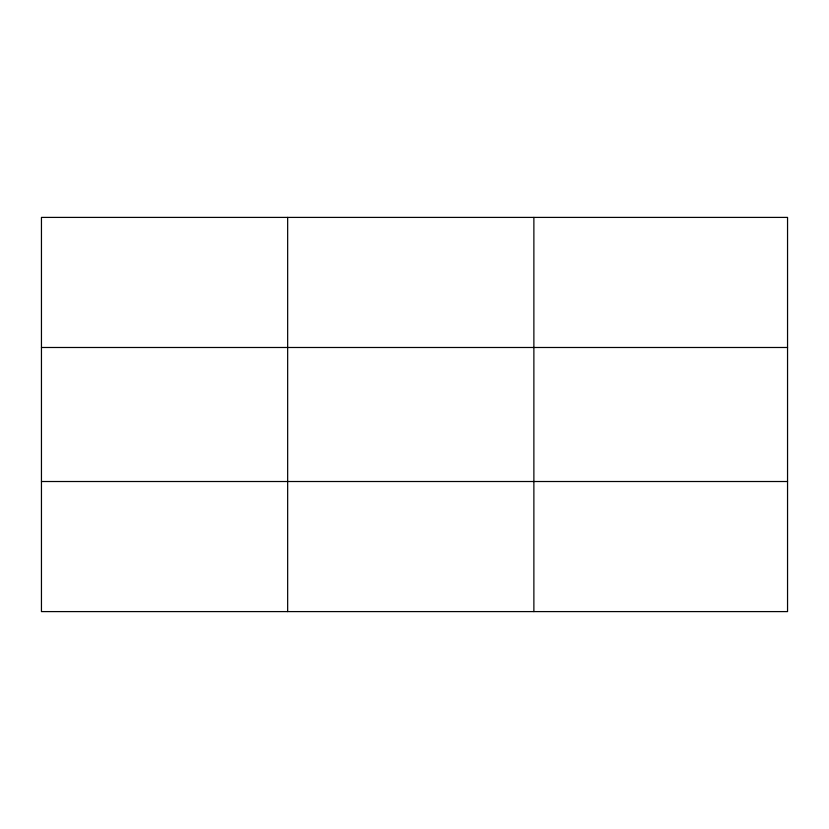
<?xml version="1.0" encoding="UTF-8"?>
<svg xmlns="http://www.w3.org/2000/svg" width="829" height="829" viewBox="0 0 829 829"><rect width="100%" height="100%" fill="white"/><g stroke="black" fill="none" stroke-linecap="round" stroke-linejoin="round"><path stroke-width="1.24" d="M287.663 217.405L287.663 611.595M533.876 217.405L533.876 611.595M787.55 347.486L787.55 217.405L41.45 217.405L41.45 611.595L787.55 611.595L787.55 347.486L41.45 347.486M41.45 481.514L787.55 481.514"/></g></svg>
